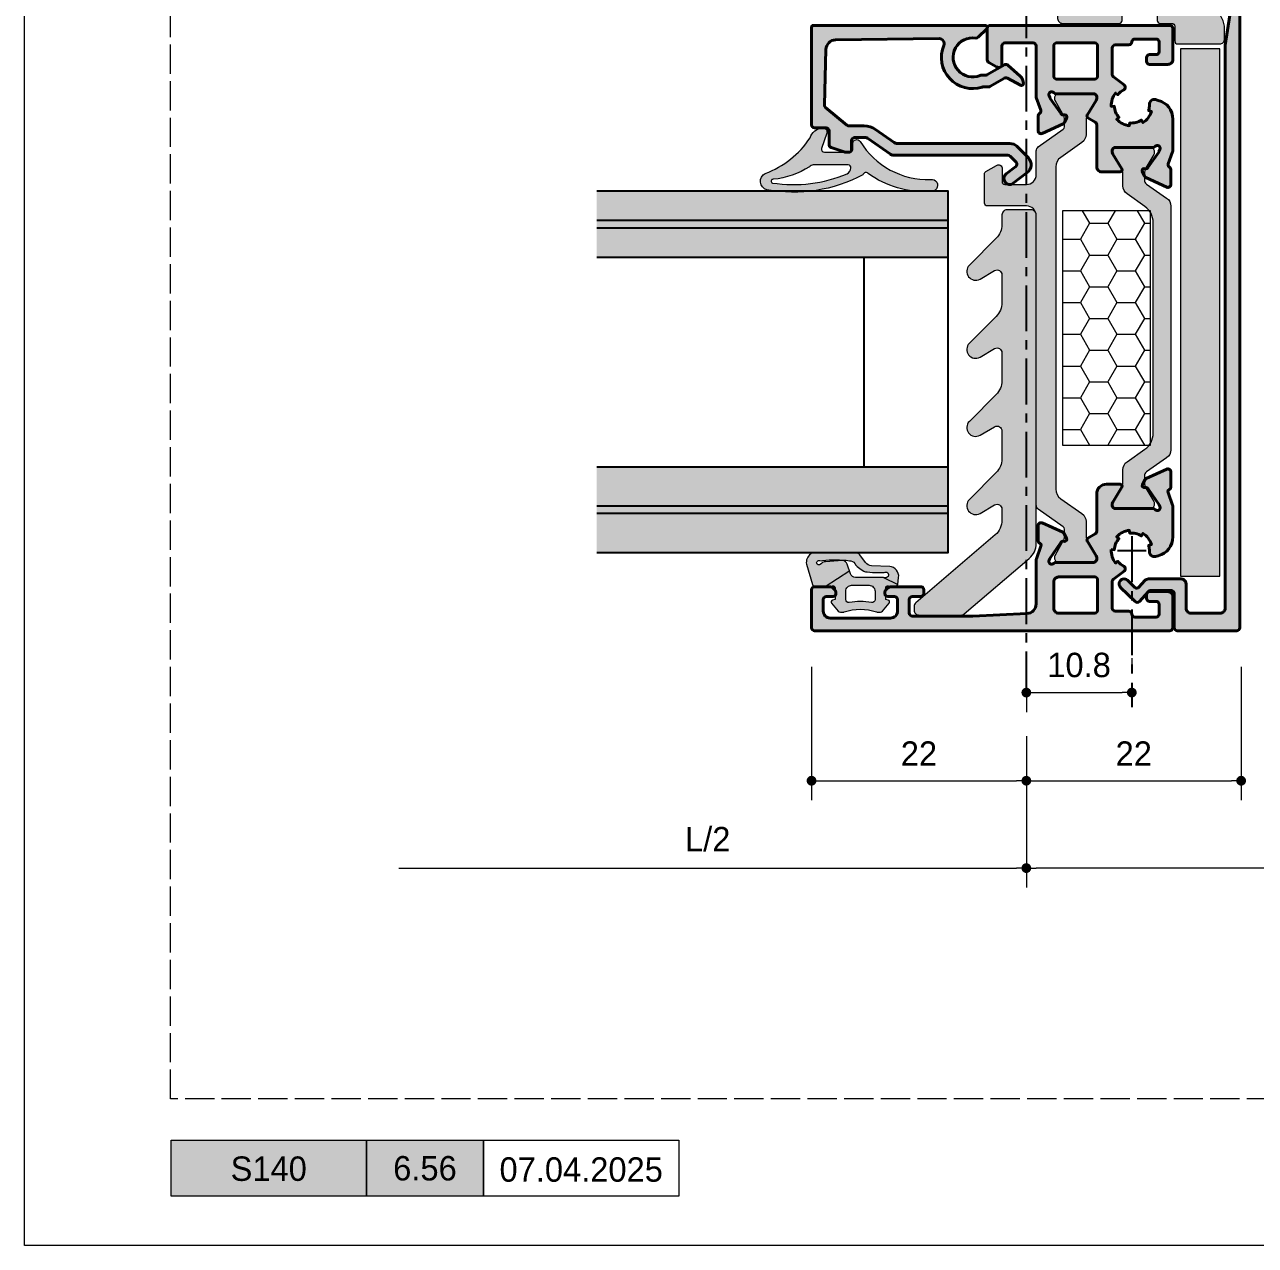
# Model space of a CAD drawing. Header units: millimetres. Extents: x -576 to 4430, y -1196 to 2690.
# Drawn here: x 1300 to 1426, y -1191 to -1066 of the extents above; entities that cross this region are included whole.
import ezdxf
from ezdxf.enums import TextEntityAlignment as Align

# ---------------------------------------------------------------- set-up
doc = ezdxf.new("R2010")
doc.units = ezdxf.units.MM
doc.header["$LTSCALE"] = 0.25
doc.header["$MEASUREMENT"] = 0
doc.linetypes.add('ACAD_ISO02W100', pattern=[15, 12, -3])
doc.linetypes.add('CENTER', pattern=[2, 1.25, -0.25, 0.25, -0.25])
doc.layers.get('0').update_dxf_attribs({"lineweight": 5})
doc.layers.get('Defpoints').update_dxf_attribs({"lineweight": 5})
for name, color, linetype, lineweight in [('01_Aluminum', 4, 'Continuous', 40), ('01_Dimension', 251, 'Continuous', 9), ('01_External Border', 150, 'Continuous', 20), ('01_Fill Glass', 254, 'Continuous', 0), ('01_Fill Plastic', 253, 'Continuous', 0), ('01_Fill Polyamide', 10, 'Continuous', 0), ('01_Fill Various', 137, 'Continuous', 5), ('01_Glazing', 6, 'Continuous', 25), ('01_Plastic', 3, 'Continuous', 20), ('01_Polyamide', 201, 'Continuous', 20), ('01_Text', 40, 'Continuous', 25), ('01_Thin line', 8, 'Continuous', 9)]:
    doc.layers.add(name, color=color, linetype=linetype, lineweight=lineweight)
for name, color, linetype, lineweight, true_color in [('01_Fill 2°material', 7, 'Continuous', 0, 0xbfbfbf), ('01_Fill Aluminum', 7, 'Continuous', 0, 0xdcdcdc), ('01_Text [White]', 7, 'Continuous', 25, 0xffffff)]:
    doc.layers.add(name, color=color, linetype=linetype, lineweight=lineweight, true_color=true_color)
doc.layers.add('01_Fill Border Grey', color=7, linetype='Continuous', true_color=0x555655)
doc.layers.add('02_Block Frame', color=7, linetype='Continuous', lineweight=5, true_color=0xe2001a, plot=False)
for name, color, linetype in [('ASSI', 1, 'CENTER'), ('GOMMA', 3, 'Continuous'), ('VETRO', 6, 'Continuous')]:
    doc.layers.add(name, color=color, linetype=linetype)
doc.styles.add('ALUK Main&Secondary Titles', font='GOTHIC.TTF')
doc.styles.add('Aluk Text', font='GOTHIC.TTF')
doc.dimstyles.new('ALUK Manual 1-1', dxfattribs={"dimtxt": 2.5, "dimasz": 1, "dimexe": 2, "dimexo": 4, "dimgap": 1.5, "dimtad": 3, "dimdec": 1, "dimdsep": 46, "dimtxsty": 'Aluk Text', "dimblk": 'DOT', "dimcen": 0, "dimclrd": 256, "dimclre": 256, "dimclrt": 2, "dimaunit": 1, "dimadec": 0, "dimazin": 0, "dimtfac": 0.7, "dimtdec": 1, "dimtmove": 0, "dimatfit": 3, "dimldrblk": 'DOT', "dimfxl": 1, "dimtolj": 2, "dimlwd": -1, "dimlwe": -1, "dimarcsym": 0})

# ---------------------------------------------------------------- blocks, each defined once
blk = doc.blocks.new('serie_')
at = {"layer": '01_Text [White]', "color": 7, "true_color": 0xffffff, "insert": (10, -2.87), "char_height": 2.5, "attachment_point": 5, "style": 'ALUK Main&Secondary Titles'}
blk.add_mtext_dynamic_manual_height_columns('S140', width=20, gutter_width=12.5, heights=[0], dxfattribs=at)
blk = doc.blocks.new('V31015')
at = {"layer": '01_Fill Plastic', "ltscale": 0.25}
h = blk.add_hatch(color=256, dxfattribs=at)
h.dxf.hatch_style = 1
h.paths.add_polyline_path([(4.54, -1.94, 0.243183), (5.6, 0.1), (5.6, 1.1, 0.414214), (5.1, 1.6), (0.8, 1.6, 0.414214), (0.5, 1.3), (0.5, -0.2, -0.414214), (0.2, -0.5), (-1, -0.5, 0.414214), (-1.3, -0.8), (-1.3, -1.4, -0.414214), (-1.6, -1.7), (-4.6, -1.7, -0.414214), (-4.9, -1.4), (-4.9, -0.8, 0.414214), (-5.2, -0.5), (-11, -0.5, 0.414214), (-11.5, -1), (-11.5, -2.1, 0.414214), (-10.8, -2.8, 0.414214), (-10.5, -2.5), (-10.5, -2, -0.414214), (-10.2, -1.7), (-10.03, -1.7, -0.267949), (-9.16, -2.2), (-8.17, -3.92, -0.131652), (-8.1, -4.17), (-8.1, -4.43, -0.131652), (-8.17, -4.68), (-9.16, -6.4, -0.267949), (-10.03, -6.9), (-10.2, -6.9, -0.414214), (-10.5, -6.6), (-10.5, -6.1, 0.414214), (-10.8, -5.8, 0.414214), (-11.5, -6.5), (-11.5, -7.62, -0.339454), (-11.87, -8.1), (-15.23, -9, 0.339454), (-15.6, -9.48), (-15.6, -9.9, 0.414214), (-14.6, -10.9), (-8.2, -10.9, 0.436487), (-7.7, -10.36), (-7.7, -10.1, -0.414214), (-7.5, -9.9), (-7.05, -9.9, 0.414214), (-6.8, -9.65), (-6.8, -9.25, 0.414214), (-7.05, -9), (-7.5, -9, -0.414214), (-7.7, -8.8), (-7.7, -7.81, -0.198912), (-7.56, -7.45), (-4.89, -4.79, -0.198912), (-4.68, -4.7), (-3.35, -4.7), (-3.05, -4.4), (-2.75, -4.7), (-1.43, -4.7, -0.198912), (-1.22, -4.79), (1.45, -7.45, -0.198912), (1.6, -7.81), (1.6, -8.8, -0.414214), (1.4, -9), (0.95, -9, 0.414214), (0.7, -9.25), (0.7, -9.65, 0.414214), (0.95, -9.9), (1.4, -9.9, -0.414214), (1.6, -10.1), (1.6, -10.4, 0.414214), (2.1, -10.9), (6.8, -10.9, 0.414214), (7.3, -10.4), (7.3, -4.4, 0.414214), (6.8, -3.9), (5.75, -3.9, 0.334223), (5.27, -4.26, 0.051425), (5.02, -5.68, -1), (3.02, -5.53, -0.058029), (3.42, -3.48, -0.163247)])
at = {"layer": '01_Plastic'}
blk.add_lwpolyline([(-7.7, -10.4, -0.414214), (-8.2, -10.9), (-14.6, -10.9, -0.414214), (-15.6, -9.9), (-15.6, -9.48, -0.339454), (-15.23, -9), (-11.87, -8.1, 0.339454), (-11.5, -7.62), (-11.5, -6.5, -0.414214), (-10.8, -5.8, -0.414214), (-10.5, -6.1), (-10.5, -6.6, 0.414214), (-10.2, -6.9), (-10.03, -6.9, 0.267949), (-9.16, -6.4), (-8.17, -4.68, 0.131652), (-8.1, -4.43), (-8.1, -4.17, 0.131652), (-8.17, -3.92), (-9.16, -2.2, 0.267949), (-10.03, -1.7), (-10.2, -1.7, 0.414214), (-10.5, -2), (-10.5, -2.5, -0.414214), (-10.8, -2.8, -0.414214), (-11.5, -2.1), (-11.5, -1, -0.414214), (-11, -0.5), (-5.2, -0.5, -0.414214), (-4.9, -0.8), (-4.9, -1.4, 0.414214), (-4.6, -1.7), (-1.6, -1.7, 0.414214), (-1.3, -1.4), (-1.3, -0.8, -0.414214), (-1, -0.5), (0.2, -0.5, 0.414214), (0.5, -0.2), (0.5, 1.3, -0.414214), (0.8, 1.6), (5.1, 1.6, -0.414214), (5.6, 1.1), (5.6, 0.1, -0.243183), (4.54, -1.94, 0.163247), (3.42, -3.48, 0.058029), (3.02, -5.53, 1), (5.02, -5.68, -0.051425), (5.27, -4.26, -0.334223), (5.75, -3.9), (6.8, -3.9, -0.414214), (7.3, -4.4), (7.3, -10.4, -0.414214), (6.8, -10.9), (2.1, -10.9, -0.414214), (1.6, -10.4), (1.6, -10.1, 0.414214), (1.4, -9.9), (0.95, -9.9, -0.414214), (0.7, -9.65), (0.7, -9.25, -0.414214), (0.95, -9), (1.4, -9, 0.414214), (1.6, -8.8), (1.6, -7.81, 0.198912), (1.45, -7.45), (-1.22, -4.79, 0.198912), (-1.43, -4.7), (-2.75, -4.7), (-3.05, -4.4), (-3.35, -4.7), (-4.68, -4.7, 0.198912), (-4.89, -4.79), (-7.56, -7.45, 0.198912), (-7.7, -7.81), (-7.7, -8.8, 0.414214), (-7.5, -9), (-7.05, -9, -0.414214), (-6.8, -9.25), (-6.8, -9.65, -0.414214), (-7.05, -9.9), (-7.5, -9.9, 0.414214), (-7.7, -10.1), (-7.7, -10.4)], format="xyb", dxfattribs=at)
blk = doc.blocks.new('U10120')
at = {"layer": '01_Fill Aluminum', "ltscale": 0.25}
h = blk.add_hatch(color=256, dxfattribs=at)
h.dxf.hatch_style = 1
h.paths.add_polyline_path([(31.97, 53.6, 0.111183), (31.37, 53.09), (31.13, 53.27, 0.176327), (30.7, 51.9), (31, 51.91, 0.176327), (31.48, 50.78), (31.26, 50.57, 0.176327), (32.54, 49.92), (32.58, 50.21, 0.176327), (33.78, 50.49), (33.94, 50.24, 0.176327), (34.81, 51.38), (34.52, 51.47, 0.086929), (34.6, 52.09, -0.506474), (35.22, 52.59), (35.51, 52.52, -0.340845), (37, 50.58), (37, 47.31), (36.53, 46.02, 0.359508), (36.65, 45.66, -0.263725), (36.8, 45.4), (36.8, 43.9, -0.548619), (36.37, 43.63), (34.22, 44.63, -0.176327), (34.08, 44.78), (33.86, 45.24, -0.57735), (34.06, 45.53), (34.17, 45.52, 0.267949), (34.45, 45.64), (35.55, 47.22, 0.046374), (35.58, 47.27), (35.67, 47.48, 0.858331), (35.18, 47.8, -0.213411), (34.95, 47.7), (31.1, 47.7, 0.529656), (30.82, 47.29, 0.235619), (30.84, 47.02), (31.77, 45.5, -0.585524), (31.6, 45.2), (29.7, 45.2, -0.414214), (29.2, 45.7), (29.2, 50.03, 0.267949), (29.05, 50.29), (28.3, 50.73, -0.421389), (28.23, 51), (29.16, 52.52, 0.235619), (29.18, 52.79, 0.529656), (28.9, 53.2), (25.05, 53.2, -0.213411), (24.82, 53.3, 0.858403), (24.33, 52.98), (24.42, 52.77, 0.046374), (24.45, 52.72), (25.55, 51.14, 0.340321), (25.9, 51.02, -0.656887), (26.14, 50.74), (25.92, 50.28, -0.176327), (25.78, 50.13), (23.63, 49.13, -0.548619), (23.2, 49.4), (23.2, 50.9, -0.263725), (23.34, 51.16, 0.361062), (23.47, 51.52), (23, 52.81), (23, 58.1, 0.414214), (22.7, 58.4), (19.8, 58.4, 0.414214), (19.5, 58.1), (19.5, 56.2, -0.414214), (19.2, 55.9), (19.08, 55.9, -0.131652), (18.93, 55.94), (18.15, 56.39, -0.267949), (18, 56.65), (18, 59.9, -0.414214), (18.3, 60.2), (36.7, 60.2, -0.414214), (37, 59.9), (37, 56.7, -0.414214), (36.5, 56.2), (34.6, 56.2, -0.414214), (34.3, 56.5), (34.3, 56.9, -0.414214), (34.6, 57.2), (35.3, 57.2, 0.414214), (35.6, 57.5), (35.6, 58.5, 0.414214), (35.3, 58.8), (33.1, 58.8, 0.413227), (32.8, 58.5, -0.413227), (32.5, 58.2), (31.1, 58.2, 0.414214), (30.8, 57.9), (30.8, 55.17, 0.234811), (30.92, 54.93), (32.01, 54.1, -0.55076)])
h.paths.add_polyline_path([(25.1, 54.7), (29, 54.7, 0.414214), (29.3, 55), (29.3, 58.1, 0.414214), (29, 58.4), (25.1, 58.4, 0.41415), (24.8, 58.1), (24.8, 55, 0.414277)], flags=16)
h = blk.add_hatch(color=256, dxfattribs=at)
h.dxf.hatch_style = 1
h.paths.add_polyline_path([(37, 10.97, 0.086513), (36.98, 11.07), (36.51, 12.37, -0.392793), (36.64, 12.67), (36.65, 12.67, 0.294413), (36.79, 12.89), (36.8, 14.46, 0.548619), (36.38, 14.74), (34.27, 13.79, 0.177976), (34.13, 13.65), (33.89, 13.14, 0.717549), (34.13, 12.85, -0.329769), (34.47, 12.73), (35.59, 11.1), (35.67, 10.92, -0.855531), (35.18, 10.6, 0.213411), (34.95, 10.7), (31.1, 10.7, -0.414214), (30.8, 11), (30.8, 11.22, -0.137872), (30.84, 11.38), (31.77, 12.9, 0.585524), (31.6, 13.2), (30.2, 13.2, 0.414214), (29.2, 12.2), (29.2, 8.37, -0.267949), (29.05, 8.11), (28.3, 7.67, 0.421389), (28.23, 7.4), (29.16, 5.88, -0.137872), (29.2, 5.72), (29.2, 5.5, -0.414214), (28.9, 5.2), (25.05, 5.2, 0.213411), (24.82, 5.1, -0.85546), (24.33, 5.42), (24.41, 5.6), (25.53, 7.23, -0.267949), (25.8, 7.36), (25.92, 7.35, 0.57735), (26.11, 7.64), (25.87, 8.15, 0.177976), (25.73, 8.29), (23.62, 9.24, 0.544467), (23.2, 8.96), (23.21, 7.39, 0.303984), (23.35, 7.17, -0.402738), (23.49, 6.87), (23.02, 5.57, 0.086513), (23, 5.47), (23, 0.95, -0.400839), (22.05, -0.05), (16.5, -0.3), (10.3, -0.3, -0.414214), (10, 0), (10, 1.4, -0.414214), (10.3, 1.7), (11.2, 1.7, 0.414214), (11.5, 2), (11.5, 2.4, 0.414214), (11.2, 2.7), (8.2, 2.7, 0.414214), (7.5, 2, 0.414214), (7.8, 1.7), (8.5, 1.7, -0.414214), (8.8, 1.4), (8.8, 0.2, -0.414214), (8.1, -0.5), (1.9, -0.5, -0.414214), (1.2, 0.2), (1.2, 1.4, -0.414214), (1.5, 1.7), (2.2, 1.7, 0.414214), (2.5, 2, 0.414214), (1.8, 2.7), (0.3, 2.7, 0.414214), (0, 2.4), (0, -1.5, 0.414214), (0.3, -1.8), (36.7, -1.8, 0.414214), (37, -1.5), (37, 1.7, 0.414214), (36.5, 2.2), (34.6, 2.2, 0.414214), (34.3, 1.9), (34.3, 1.5, 0.414214), (34.6, 1.2), (35.3, 1.2, -0.414214), (35.6, 0.9), (35.6, -0.1, -0.414214), (35.3, -0.4), (33.1, -0.4, -0.413227), (32.8, -0.1, 0.413227), (32.5, 0.2), (31.1, 0.2, -0.414214), (30.8, 0.5), (30.8, 3.23, -0.234811), (30.92, 3.47), (32.01, 4.3, 0.55076), (31.97, 4.8, -0.111183), (31.37, 5.31), (31.13, 5.13, -0.176327), (30.7, 6.5), (31, 6.49, -0.176327), (31.48, 7.62), (31.26, 7.83, -0.176327), (32.54, 8.48), (32.58, 8.19, -0.176327), (33.78, 7.91), (33.94, 8.16, -0.176327), (34.81, 7.02), (34.52, 6.93, -0.086929), (34.6, 6.31, 0.506474), (35.22, 5.81), (35.51, 5.88, 0.340845), (37, 7.82)])
h.paths.add_polyline_path([(29.3, 3.4), (29.3, 0.3, -0.414288), (29, 0), (25.3, 0, -0.414214), (24.8, 0.5), (24.8, 3.2, -0.414214), (25.3, 3.7), (29, 3.7, -0.414139)], flags=16)
at = {"layer": '01_Fill Polyamide', "ltscale": 0.25}
h = blk.add_hatch(color=256, dxfattribs=at)
h.dxf.hatch_style = 1
h.paths.add_polyline_path([(25.01, 45.7, -0.243523), (25.52, 46.68), (27.69, 48.21, 0.243523), (28.11, 49.03), (28.11, 50.49, -0.131571), (28.27, 51.09), (29.08, 52.49, 0.131571), (29.11, 52.59), (29.11, 52.8, 0.414214), (28.71, 53.2), (25.31, 53.2, 0.414214), (24.91, 52.8), (24.91, 52.59, 0.131571), (24.94, 52.49), (25.75, 51.09, -0.131571), (25.91, 50.49), (25.91, 49.8, -0.243523), (25.78, 49.56), (23.22, 47.75, 0.243523), (23.01, 47.34), (23.01, 44.9, -0.414214), (22.01, 43.9), (19.81, 43.9, -0.414214), (19.51, 44.2), (19.51, 45.6, 0.474297), (19.15, 45.89, 0.183081), (18.94, 45.86), (17.86, 45.24, 0.267949), (17.71, 44.98), (17.71, 42, 0.414214), (18.01, 41.7), (22.01, 41.7, -0.414214), (23.01, 40.7), (23.01, 11.06, 0.243523), (23.22, 10.65), (25.78, 8.84, -0.243523), (25.91, 8.6), (25.91, 7.91, -0.131571), (25.75, 7.32), (24.94, 5.91, 0.131571), (24.91, 5.81), (24.91, 5.6, 0.414214), (25.31, 5.2), (28.71, 5.2, 0.414214), (29.11, 5.6), (29.11, 5.81, 0.131571), (29.08, 5.91), (28.27, 7.32, -0.131571), (28.11, 7.91), (28.11, 9.37, 0.243523), (27.69, 10.19), (25.52, 11.72, -0.243523), (25.01, 12.7)])
h = blk.add_hatch(color=256, dxfattribs=at)
h.dxf.hatch_style = 1
h.paths.add_polyline_path([(36.79, 41.69, 0.244698), (36.36, 42.51), (34.3, 43.95, -0.244698), (34.09, 44.36), (34.09, 44.99, -0.131652), (34.25, 45.59), (35.05, 46.97, 0.204277), (35.08, 47.2, 0.487742), (34.69, 47.7), (31.29, 47.7, 0.487742), (30.9, 47.2, 0.204277), (30.93, 46.97), (31.73, 45.59, -0.131652), (31.89, 44.99), (31.89, 43.75, 0.243523), (32.31, 42.94), (34.14, 41.64, -0.243523), (34.99, 40.01), (34.99, 18.42, -0.244698), (34.14, 16.78), (32.31, 15.51, 0.244698), (31.89, 14.69), (31.89, 13.41, -0.131652), (31.73, 12.81), (30.93, 11.43, 0.204277), (30.9, 11.2, 0.487742), (31.29, 10.7), (34.69, 10.7, 0.487742), (35.08, 11.2, 0.204277), (35.05, 11.43), (34.25, 12.81, -0.131652), (34.09, 13.41), (34.09, 14.05, -0.244698), (34.3, 14.46), (36.36, 15.9, 0.244698), (36.79, 16.72)])
at = {"layer": '01_Aluminum'}
for points in [[(24.42, 52.77, 0.046374), (24.45, 52.72), (25.55, 51.14, 0.267949), (25.82, 51.02), (25.94, 51.03, -0.57735), (26.14, 50.74), (25.92, 50.28, -0.176327), (25.78, 50.13), (23.63, 49.13, -0.548619), (23.2, 49.4), (23.2, 50.9, -0.263725), (23.34, 51.16, 0.359508), (23.47, 51.52), (23, 52.81), (23, 58.1, 0.414214), (22.7, 58.4), (19.8, 58.4, 0.414214), (19.5, 58.1), (19.5, 56.2, -0.414214), (19.2, 55.9), (19.08, 55.9, -0.131652), (18.93, 55.94), (18.15, 56.39, -0.267949), (18, 56.65), (18, 59.9, -0.414214), (18.3, 60.2), (36.7, 60.2, -0.414214), (37, 59.9), (37, 56.7, -0.414214), (36.5, 56.2), (34.6, 56.2, -0.414214), (34.3, 56.5), (34.3, 56.9, -0.414214), (34.6, 57.2), (35.3, 57.2, 0.414214), (35.6, 57.5), (35.6, 58.5, 0.414214), (35.3, 58.8), (33.1, 58.8, 0.413227), (32.8, 58.5, -0.413227), (32.5, 58.2), (31.1, 58.2, 0.414214), (30.8, 57.9), (30.8, 55.17, 0.234811), (30.92, 54.93), (32.01, 54.1, -0.55076), (31.97, 53.6, 0.111183), (31.37, 53.09), (31.13, 53.27, 0.176327), (30.7, 51.9), (31, 51.91, 0.176327), (31.48, 50.78), (31.26, 50.57, 0.176327), (32.54, 49.92), (32.58, 50.21, 0.176327), (33.78, 50.49), (33.94, 50.24, 0.176327), (34.81, 51.38), (34.52, 51.47, 0.086929), (34.6, 52.09, -0.506474), (35.22, 52.59), (35.51, 52.52, -0.340845), (37, 50.58), (37, 47.36, -0.088182), (36.98, 47.26), (36.53, 46.02, 0.359508), (36.65, 45.66, -0.263725), (36.8, 45.4), (36.8, 43.9, -0.548619), (36.37, 43.63), (34.22, 44.63, -0.176327), (34.08, 44.78), (33.86, 45.24, -0.57735), (34.06, 45.53), (34.17, 45.52, 0.267949), (34.45, 45.64), (35.55, 47.22, 0.046374), (35.58, 47.27), (35.67, 47.48, 0.858403), (35.18, 47.8, -0.213411), (34.95, 47.7), (31.1, 47.7, 0.414214), (30.8, 47.4), (30.8, 47.18, 0.137872), (30.84, 47.02), (31.77, 45.5, -0.585524), (31.6, 45.2), (29.7, 45.2, -0.414214), (29.2, 45.7), (29.2, 50.03, 0.267949), (29.05, 50.29), (28.3, 50.73, -0.421389), (28.23, 51), (29.16, 52.52, 0.137872), (29.2, 52.68), (29.2, 52.9, 0.414214), (28.9, 53.2), (25.05, 53.2, -0.213411), (24.82, 53.3, 0.858403), (24.33, 52.98)], [(24.8, 55), (24.8, 58.1, -0.414152), (25.1, 58.4), (29, 58.4, -0.414214), (29.3, 58.1), (29.3, 55, -0.414214), (29, 54.7), (25.1, 54.7, -0.414275)], [(30.7, 6.5), (31, 6.49, -0.176327), (31.48, 7.62), (31.26, 7.83, -0.176327), (32.54, 8.48), (32.58, 8.19, -0.176327), (33.78, 7.91), (33.94, 8.16, -0.176327), (34.81, 7.02), (34.52, 6.93, -0.086929), (34.6, 6.31, 0.506474), (35.22, 5.81), (35.51, 5.88, 0.340845), (37, 7.82), (37, 10.97, 0.086513), (36.98, 11.07), (36.51, 12.37, -0.392793), (36.64, 12.67), (36.65, 12.67, 0.294413), (36.79, 12.89), (36.8, 14.46, 0.548619), (36.38, 14.74), (34.27, 13.79, 0.177976), (34.13, 13.65), (33.89, 13.14, 0.57735), (34.08, 12.85), (34.2, 12.86, -0.267949), (34.47, 12.73), (35.59, 11.1), (35.67, 10.92, -0.85546), (35.18, 10.6, 0.213411), (34.95, 10.7), (31.1, 10.7, -0.414214), (30.8, 11), (30.8, 11.22, -0.137872), (30.84, 11.38), (31.77, 12.9, 0.585524), (31.6, 13.2), (30.2, 13.2, 0.414214), (29.2, 12.2), (29.2, 8.37, -0.267949), (29.05, 8.11), (28.3, 7.67, 0.421389), (28.23, 7.4), (29.16, 5.88, -0.137872), (29.2, 5.72), (29.2, 5.5, -0.414214), (28.9, 5.2), (25.05, 5.2, 0.213411), (24.82, 5.1, -0.85546), (24.33, 5.42), (24.41, 5.6), (25.53, 7.23, -0.267949), (25.8, 7.36), (25.92, 7.35, 0.57735), (26.11, 7.64), (25.87, 8.15, 0.177976), (25.73, 8.29), (23.62, 9.24, 0.548619), (23.2, 8.96), (23.21, 7.39, 0.294413), (23.34, 7.17), (23.36, 7.17, -0.392793), (23.49, 6.87), (23.02, 5.57, 0.086513), (23, 5.47), (23, 0.95, -0.400839), (22.05, -0.05), (16.5, -0.3), (10.3, -0.3, -0.414214), (10, 0), (10, 1.4, -0.414214), (10.3, 1.7), (11.2, 1.7, 0.414214), (11.5, 2), (11.5, 2.4, 0.414214), (11.2, 2.7), (8.2, 2.7, 0.414214), (7.5, 2, 0.414214), (7.8, 1.7), (8.5, 1.7, -0.414214), (8.8, 1.4), (8.8, 0.2, -0.414214), (8.1, -0.5), (1.9, -0.5, -0.414214), (1.2, 0.2), (1.2, 1.4, -0.414214), (1.5, 1.7), (2.2, 1.7, 0.414214), (2.5, 2, 0.414214), (1.8, 2.7), (0.3, 2.7, 0.414214), (0, 2.4), (0, -1.5, 0.414214), (0.3, -1.8), (36.7, -1.8, 0.414214), (37, -1.5), (37, 1.7, 0.414214), (36.5, 2.2), (34.6, 2.2, 0.414214), (34.3, 1.9), (34.3, 1.5, 0.414214), (34.6, 1.2), (35.3, 1.2, -0.414214), (35.6, 0.9), (35.6, -0.1, -0.414214), (35.3, -0.4), (33.1, -0.4, -0.413227), (32.8, -0.1, 0.413227), (32.5, 0.2), (31.1, 0.2, -0.414214), (30.8, 0.5), (30.8, 3.23, -0.234811), (30.92, 3.47), (32.01, 4.3, 0.55076), (31.97, 4.8, -0.111183), (31.37, 5.31), (31.13, 5.13, -0.176327)], [(24.8, 0.5), (24.8, 3.2, -0.414214), (25.3, 3.7), (29, 3.7, -0.414184), (29.3, 3.4), (29.3, 0.3, -0.414244), (29, 0), (25.3, 0, -0.414214)]]:
    blk.add_lwpolyline(points, format="xyb", close=True, dxfattribs=at)
at = {"layer": '01_Polyamide'}
blk.add_lwpolyline([(27.69, 48.21), (25.52, 46.68, 0.243523), (25.01, 45.7), (25.01, 12.7, 0.243523), (25.52, 11.72), (27.69, 10.19, -0.243523), (28.11, 9.37), (28.11, 7.91, 0.131571), (28.27, 7.32), (29.08, 5.91, -0.131571), (29.11, 5.81), (29.11, 5.6, -0.414214), (28.71, 5.2), (25.31, 5.2, -0.414214), (24.91, 5.6), (24.91, 5.81, -0.131571), (24.94, 5.91), (25.75, 7.32, 0.131571), (25.91, 7.91), (25.91, 8.6, 0.243523), (25.78, 8.84), (23.22, 10.65, -0.243523), (23.01, 11.06), (23.01, 40.7, 0.414214), (22.01, 41.7), (18.01, 41.7, -0.414214), (17.71, 42), (17.71, 44.98, -0.267949), (17.86, 45.24), (18.94, 45.86, -0.131652), (19.09, 45.9), (19.21, 45.9, -0.414214), (19.51, 45.6), (19.51, 44.2, 0.414214), (19.81, 43.9), (22.01, 43.9, 0.414214), (23.01, 44.9), (23.01, 47.34, -0.243523), (23.22, 47.75), (25.78, 49.56, 0.243523), (25.91, 49.8), (25.91, 50.49, 0.131571), (25.75, 51.09), (24.94, 52.49, -0.131571), (24.91, 52.59), (24.91, 52.8, -0.414214), (25.31, 53.2), (28.71, 53.2, -0.414214), (29.11, 52.8), (29.11, 52.59, -0.131571), (29.08, 52.49), (28.27, 51.09, 0.131571), (28.11, 50.49), (28.11, 49.03, -0.243523)], format="xyb", close=True, dxfattribs=at)
at = {"layer": '01_Polyamide', "extrusion": (0, 0, -1)}
blk.add_lwpolyline([(-35.09, 47.3), (-35.09, 47.12, 0.131652), (-35.05, 46.97), (-34.25, 45.59, -0.131652), (-34.09, 44.99), (-34.09, 44.36, -0.244698), (-34.3, 43.95), (-36.36, 42.51, 0.244698), (-36.79, 41.69), (-36.79, 16.72, 0.244698), (-36.36, 15.9), (-34.3, 14.46, -0.244698), (-34.09, 14.05), (-34.09, 13.41, -0.131652), (-34.25, 12.81), (-35.05, 11.43, 0.131652), (-35.09, 11.28), (-35.09, 11.1, 0.414214), (-34.69, 10.7), (-31.29, 10.7, 0.414214), (-30.89, 11.1), (-30.89, 11.28, 0.131652), (-30.93, 11.43), (-31.73, 12.81, -0.131652), (-31.89, 13.41), (-31.89, 14.69, 0.244698), (-32.31, 15.51), (-34.14, 16.78, -0.244698), (-34.99, 18.42), (-34.99, 40.01, -0.243523), (-34.14, 41.64), (-32.31, 42.94, 0.243523), (-31.89, 43.75), (-31.89, 44.99, -0.131652), (-31.73, 45.59), (-30.93, 46.97, 0.131652), (-30.89, 47.12), (-30.89, 47.3, 0.414214), (-31.29, 47.7), (-34.69, 47.7, 0.414214)], format="xyb", close=True, dxfattribs=at)
blk = doc.blocks.new('V09050')
at = {"layer": '01_Fill Plastic'}
blk.add_hatch(color=256, dxfattribs=at).paths.add_polyline_path([(0.78, -5.64, 0.178558), (0.9, -5.32), (0.9, -1, 0.414214), (0.4, -0.5), (0.01, -0.5, 0.219427), (-0.37, -0.68), (-7.31, -8.8, -0.219427), (-8.83, -9.5), (-9.95, -9.5, -0.57735), (-10.39, -8.75), (-9.52, -7.25, 0.876976), (-10.94, -6.16), (-13.69, -8.91, -0.198912), (-15.1, -9.5), (-17.95, -9.5, -0.57735), (-18.39, -8.75), (-17.52, -7.25, 0.876976), (-18.94, -6.16), (-21.69, -8.91, -0.198912), (-23.1, -9.5), (-25.95, -9.5, -0.57735), (-26.39, -8.75), (-25.52, -7.25, 0.876976), (-26.94, -6.16), (-29.69, -8.91, -0.198912), (-31.1, -9.5), (-33.95, -9.5, -0.57735), (-34.39, -8.75), (-33.52, -7.25, 0.876976), (-34.94, -6.16), (-37.69, -8.91, -0.198912), (-39.1, -9.5), (-40.1, -9.5, 0.414214), (-40.6, -10), (-40.6, -12.5, 0.414214), (-40.1, -13), (-6.43, -13, 0.219427), (-4.91, -12.3)])
at = {"layer": '01_Plastic'}
blk.add_lwpolyline([(-40.6, -10, -0.414214), (-40.1, -9.5), (-39.1, -9.5, 0.198912), (-37.69, -8.91), (-34.94, -6.16, -0.876976), (-33.52, -7.25), (-34.39, -8.75, 0.57735), (-33.95, -9.5), (-31.1, -9.5, 0.198912), (-29.69, -8.91), (-26.94, -6.16, -0.876976), (-25.52, -7.25), (-26.39, -8.75, 0.57735), (-25.95, -9.5), (-23.1, -9.5, 0.198912), (-21.69, -8.91), (-18.94, -6.16, -0.876976), (-17.52, -7.25), (-18.39, -8.75, 0.57735), (-17.95, -9.5), (-15.1, -9.5, 0.198912), (-13.69, -8.91), (-10.94, -6.16, -0.876976), (-9.52, -7.25), (-10.39, -8.75, 0.57735), (-9.95, -9.5), (-8.83, -9.5, 0.219427), (-7.31, -8.8), (-0.37, -0.68, -0.219427), (0.01, -0.5), (0.4, -0.5, -0.414214), (0.9, -1), (0.9, -5.32, -0.178558), (0.78, -5.64), (-4.91, -12.3, -0.219427), (-6.43, -13), (-40.1, -13, -0.414214), (-40.6, -12.5)], format="xyb", close=True, dxfattribs=at)
blk = doc.blocks.new('V23003')
at = {"layer": '01_Fill Various'}
h = blk.add_hatch(dxfattribs=at)
h.set_pattern_fill('HONEY', color=256, scale=15)
h.paths.add_polyline_path([(1.9, -10.2), (-7.1, -10.2), (-7.1, -34.2), (1.9, -34.2)])
at = {"layer": '01_Thin line'}
blk.add_lwpolyline([(-7.1, -10.2), (1.9, -10.2), (1.9, -34.2), (-7.1, -34.2)], close=True, dxfattribs=at)
blk = doc.blocks.new('V20009')
at = {"layer": '01_Fill Plastic'}
blk.add_hatch(color=256, dxfattribs=at).paths.add_polyline_path([(-5, 51.4), (-9, 51.4), (-9, -2.6), (-5, -2.6)])
at = {"layer": '01_Plastic'}
blk.add_lwpolyline([(-5, -2.6), (-9, -2.6), (-9, 51.4), (-5, 51.4)], close=True, dxfattribs=at)
blk = doc.blocks.new('N10822')
at = {"layer": '01_Fill Aluminum', "ltscale": 0.25}
h = blk.add_hatch(color=256, dxfattribs=at)
h.dxf.hatch_style = 1
h.paths.add_polyline_path([(18.3, 0.1, 0.414214), (18.1, 0.3), (0.5, 0.3, 0.668179), (0.36, -0.04), (1.23, -0.92, 0.239713), (1.49, -1, -1.314619), (1.05, -4.83, 0.096472), (0.94, -4.81), (0.5, -4.81, -0.131652), (0.35, -4.77), (-1.45, -3.73, 0.32492), (-1.8, -3.77), (-3.06, -4.9, 0.221443), (-3.39, -5.68, 0.543658), (-3.1, -5.84), (-1.75, -5.11, -0.260828), (-1.45, -5.11), (0.03, -5.97, 0.131652), (0.18, -6.01), (0.73, -6.01, -0.077954), (0.82, -6.02, 0.639471), (4.76, -1.75, -0.535663), (5.22, -1.06), (15.84, -1.19, -0.402203), (16.83, -2.16), (16.99, -7.85, -0.237824), (16.88, -8.1), (14.69, -9.93, -0.175595), (14.5, -10), (12.9, -10, 0.153915), (11.76, -10.36), (9.83, -11.71, -0.153915), (9.54, -11.8), (-2.02, -11.8, 0.198912), (-2.73, -12.09), (-3.9, -13.27, 0.457988), (-3.79, -14.78), (-2.36, -15.88, 1), (-1.63, -14.92), (-2.62, -14.16, -0.452966), (-2.65, -13.71), (-2.03, -13.09, -0.198912), (-1.81, -13), (9.92, -13, 0.153915), (10.21, -12.91), (12.57, -11.25, -0.153915), (12.75, -11.2), (13.9, -11.2, -0.414214), (14.2, -11.5), (14.2, -12.4, 0.414214), (14.5, -12.7), (14.77, -12.7, 0.078702), (14.86, -12.69), (16.29, -12.22, 0.32492), (16.5, -11.93), (16.5, -10.5, -0.414214), (16.8, -10.2), (18, -10.2, 0.414214), (18.3, -9.9)])
at = {"layer": '01_Aluminum'}
blk.add_lwpolyline([(0.82, -6.02, 0.077954), (0.73, -6.01), (0.18, -6.01, -0.131652), (0.03, -5.97), (-1.45, -5.11, 0.260828), (-1.75, -5.11), (-3.1, -5.84, -0.568509), (-3.39, -5.67), (-3.39, -5.65, -0.212557), (-3.06, -4.9), (-1.8, -3.77, -0.32492), (-1.45, -3.73), (0.35, -4.77, 0.131652), (0.5, -4.81), (0.94, -4.81, -0.096472), (1.05, -4.83, 1.314619), (1.49, -1, -0.239713), (1.23, -0.92), (0.36, -0.04, -0.668179), (0.5, 0.3), (18.1, 0.3, -0.414214), (18.3, 0.1), (18.3, -9.9, -0.414216), (18, -10.2), (16.8, -10.2, 0.414214), (16.5, -10.5), (16.5, -11.93, -0.32492), (16.29, -12.22), (14.86, -12.69, -0.078702), (14.77, -12.7), (14.5, -12.7, -0.414214), (14.2, -12.4), (14.2, -11.5, 0.414214), (13.9, -11.2), (12.75, -11.2, 0.153915), (12.57, -11.25), (10.21, -12.91, -0.153915), (9.92, -13), (-1.81, -13, 0.198912), (-2.03, -13.09), (-2.65, -13.71, 0.452966), (-2.62, -14.16), (-1.63, -14.92, -1), (-2.36, -15.88), (-3.79, -14.78, -0.457988), (-3.9, -13.27), (-2.73, -12.09, -0.198912), (-2.02, -11.8), (9.54, -11.8, 0.153915), (9.83, -11.71), (11.76, -10.36, -0.153915), (12.9, -10), (14.5, -10, 0.175595), (14.69, -9.93), (16.88, -8.1, 0.237824), (16.99, -7.85), (16.83, -2.16, 0.402203), (15.84, -1.19), (5.23, -1.06, 0.542071), (4.76, -1.75, -0.639471)], format="xyb", close=True, dxfattribs=at)
blk = doc.blocks.new('809120')
at = {"layer": '01_Fill Plastic', "ltscale": 0.25}
h = blk.add_hatch(color=256, dxfattribs=at)
h.dxf.hatch_style = 1
h.paths.add_polyline_path([(-9.32, -2.78, 1.248095), (-9.27, -3.97, 0.180641), (-2.91, -2.16, -0.571388), (-2.39, -2.31, 0.168668), (7.45, -3.84, 0.698506), (7.61, -2.17, -0.159099), (3.03, 1.47, 0.302817), (1.73, 2.5, 0.536771), (1.31, 1.97), (1.84, 0.39, -0.511773), (1.55, 0), (-1.05, 0, -0.414214), (-1.35, 0.3), (-1.35, 0.9, 0.752498), (-2.1, 1.11, -0.27203)])
h.paths.add_polyline_path([(-0.88, -1.3), (2.72, -1.3, -0.138334), (3.09, -1.49, 0.117417), (6.79, -2.77, -0.964685), (6.87, -3.15, -0.136865), (-0.77, -2.2, -0.234974), (-1.15, -1.61, -0.505344)], flags=16)
at = {"layer": '01_Plastic'}
for points in [[(-1.35, 0.9, 0.752498), (-2.1, 1.11, -0.27203), (-9.32, -2.78, 1.248095), (-9.27, -3.97, 0.180641), (-2.91, -2.16, -0.571388), (-2.39, -2.31, 0.168668), (7.45, -3.84, 0.698506), (7.61, -2.17, -0.159099), (3.03, 1.47, 0.302817), (1.73, 2.5, 0.536771), (1.31, 1.97), (1.84, 0.39, -0.511773), (1.55, 0), (-1.05, 0, -0.414214), (-1.35, 0.3)], [(6.87, -3.15, -0.136865), (-0.77, -2.2, -0.234974), (-1.15, -1.61, -0.505344), (-0.88, -1.3), (2.72, -1.3, -0.138334), (3.09, -1.49, 0.117417), (6.79, -2.77, -0.964685)]]:
    blk.add_lwpolyline(points, format="xyb", close=True, dxfattribs=at)
blk = doc.blocks.new('_Dot')
at = {"color": 0, "linetype": 'ByBlock', "lineweight": -2}
blk.add_line((-0.5, 0), (-1, 0), dxfattribs=at)
at = {"color": 0, "linetype": 'ByBlock', "const_width": 0.5}
blk.add_lwpolyline([(-0.25, 0, 1), (0.25, 0, 1)], format="xyb", close=True, dxfattribs=at)
blk = doc.blocks.new('*D328')
at = {"layer": '01_Dimension', "ltscale": 0.25, "transparency": 16777216}
for p, q in [((1428.09, -1055.44), (1462.81, -1055.44)), ((1460.81, -1127.04), (1460.81, -1056.44)), ((1428.29, -1128.04), (1462.81, -1128.04))]:
    blk.add_line(p, q, dxfattribs=at)
at = {"layer": 'Defpoints', "color": 0, "ltscale": 0.25, "transparency": 16777216}
for p in [(1424.09, -1055.44), (1460.81, -1055.44), (1424.29, -1128.04)]:
    blk.add_point(p, dxfattribs=at)
at = {"layer": '01_Dimension', "ltscale": 0.25, "transparency": 16777216}
for p, rotation in [((1460.81, -1055.44), 90), ((1460.81, -1128.04), 270)]:
    blk.add_blockref('_Dot', p, dxfattribs=dict(at, rotation=rotation))
at = {"layer": '01_Dimension', "color": 2, "ltscale": 0.25, "transparency": 16777216, "insert": (1458, -1091.74), "char_height": 2.5, "attachment_point": 5, "rotation": 90, "style": 'Aluk Text'}
blk.add_mtext('\\A2;72.6', dxfattribs=at)
blk = doc.blocks.new('*D331')
at = {"layer": '01_Dimension', "ltscale": 0.25, "transparency": 16777216}
for p, q in [((1380.59, -1131.74), (1380.59, -1145.41)), ((1402.59, -1138.86), (1402.59, -1145.41)), ((1381.59, -1143.41), (1401.59, -1143.41))]:
    blk.add_line(p, q, dxfattribs=at)
at = {"layer": 'Defpoints', "color": 0, "ltscale": 0.25, "transparency": 16777216}
for p in [(1380.59, -1127.74), (1402.59, -1134.86), (1402.59, -1143.41)]:
    blk.add_point(p, dxfattribs=at)
at = {"layer": '01_Dimension', "ltscale": 0.25, "transparency": 16777216, "rotation": 180}
blk.add_blockref('_Dot', (1380.59, -1143.41), dxfattribs=at)
at = {"layer": '01_Dimension', "ltscale": 0.25, "transparency": 16777216}
blk.add_blockref('_Dot', (1402.59, -1143.41), dxfattribs=at)
at = {"layer": '01_Dimension', "color": 2, "ltscale": 0.25, "transparency": 16777216, "insert": (1391.59, -1140.63), "char_height": 2.5, "attachment_point": 5, "style": 'Aluk Text'}
blk.add_mtext('\\A2;22', dxfattribs=at)
blk = doc.blocks.new('*D332')
at = {"layer": '01_Dimension', "ltscale": 0.25, "transparency": 16777216}
for p, q in [((1424.59, -1131.74), (1424.59, -1145.41)), ((1402.59, -1138.86), (1402.59, -1145.41)), ((1403.59, -1143.41), (1423.59, -1143.41))]:
    blk.add_line(p, q, dxfattribs=at)
at = {"layer": 'Defpoints', "color": 0, "ltscale": 0.25, "transparency": 16777216}
for p in [(1424.59, -1127.74), (1402.59, -1134.86), (1424.59, -1143.41)]:
    blk.add_point(p, dxfattribs=at)
at = {"layer": '01_Dimension', "ltscale": 0.25, "transparency": 16777216, "rotation": 180}
blk.add_blockref('_Dot', (1402.59, -1143.41), dxfattribs=at)
at = {"layer": '01_Dimension', "ltscale": 0.25, "transparency": 16777216}
blk.add_blockref('_Dot', (1424.59, -1143.41), dxfattribs=at)
at = {"layer": '01_Dimension', "color": 2, "ltscale": 0.25, "transparency": 16777216, "insert": (1413.59, -1140.63), "char_height": 2.5, "attachment_point": 5, "style": 'Aluk Text'}
blk.add_mtext('\\A2;22', dxfattribs=at)
blk = doc.blocks.new('*D333')
at = {"layer": '01_Dimension', "ltscale": 0.25, "transparency": 16777216}
for p, q in [((1402.59, -1138.86), (1402.59, -1154.36)), ((1338.32, -1152.36), (1401.59, -1152.36))]:
    blk.add_line(p, q, dxfattribs=at)
at = {"layer": 'Defpoints', "color": 0, "ltscale": 0.25, "transparency": 16777216}
for p in [(1402.59, -1134.86), (1402.59, -1152.36), (1338.32, -1156.85)]:
    blk.add_point(p, dxfattribs=at)
at = {"layer": '01_Dimension', "ltscale": 0.25, "transparency": 16777216}
blk.add_blockref('_Dot', (1402.59, -1152.36), dxfattribs=at)
at = {"layer": '01_Dimension', "color": 2, "ltscale": 0.25, "transparency": 16777216, "insert": (1369.96, -1149.41), "char_height": 2.5, "attachment_point": 5, "style": 'Aluk Text'}
blk.add_mtext('\\A2;L/2', dxfattribs=at)
blk = doc.blocks.new('_None')
blk = doc.blocks.new('*D334')
at = {"layer": '01_Dimension', "ltscale": 0.25, "transparency": 16777216}
for p, q in [((1402.59, -1138.86), (1402.59, -1154.36)), ((1466.87, -1152.36), (1403.59, -1152.36))]:
    blk.add_line(p, q, dxfattribs=at)
at = {"layer": 'Defpoints', "color": 0, "ltscale": 0.25, "transparency": 16777216}
for p in [(1402.59, -1134.86), (1402.59, -1152.36), (1466.87, -1156.85)]:
    blk.add_point(p, dxfattribs=at)
at = {"layer": '01_Dimension', "ltscale": 0.25, "transparency": 16777216, "rotation": 180}
blk.add_blockref('_Dot', (1402.59, -1152.36), dxfattribs=at)
at = {"layer": '01_Dimension', "color": 2, "ltscale": 0.25, "transparency": 16777216, "insert": (1435.23, -1149.41), "char_height": 2.5, "attachment_point": 5, "style": 'Aluk Text'}
blk.add_mtext('\\A2;L/2', dxfattribs=at)
blk = doc.blocks.new('*D335')
at = {"layer": '01_Dimension', "ltscale": 0.25, "transparency": 16777216}
for p, q in [((1413.39, -1130.86), (1413.39, -1132.38)), ((1402.59, -1132.83), (1402.59, -1136.38)), ((1403.59, -1134.38), (1412.39, -1134.38))]:
    blk.add_line(p, q, dxfattribs=at)
at = {"layer": 'Defpoints', "color": 0, "ltscale": 0.25, "transparency": 16777216}
for p in [(1402.59, -1128.83), (1413.39, -1134.38), (1413.39, -1134.86)]:
    blk.add_point(p, dxfattribs=at)
at = {"layer": '01_Dimension', "ltscale": 0.25, "transparency": 16777216, "rotation": 180}
blk.add_blockref('_Dot', (1402.59, -1134.38), dxfattribs=at)
at = {"layer": '01_Dimension', "ltscale": 0.25, "transparency": 16777216}
blk.add_blockref('_Dot', (1413.39, -1134.38), dxfattribs=at)
at = {"layer": '01_Dimension', "color": 2, "ltscale": 0.25, "transparency": 16777216, "insert": (1407.99, -1131.57), "char_height": 2.5, "attachment_point": 5, "style": 'Aluk Text'}
blk.add_mtext('\\A2;10.8', dxfattribs=at)
blk = doc.blocks.new('PAGE pari')
at = {"layer": '02_Block Frame'}
blk.add_lwpolyline([(0, 0), (0, 297), (210, 297), (210, 0)], close=True, dxfattribs=at)
at = {"layer": '02_Block Frame', "linetype": 'ACAD_ISO02W100'}
blk.add_lwpolyline([(14.93, 15), (14.93, 282), (191.93, 282), (191.93, 15)], close=True, dxfattribs=at)

msp = doc.modelspace()

# ---------------------------------------------------------------- hatches: boundary and pattern name
at = {"layer": '01_Fill 2°material', "ltscale": 0.25}
h = msp.add_hatch(color=256, dxfattribs=at)
h.dxf.hatch_style = 1
h.paths.add_polyline_path([(1381.994, -1123.543), (1380.974, -1123.543, -0.3394543), (1380.684, -1123.321), (1380.091, -1121.223, -0.1482487), (1380.066, -1120.934, -0.2751645), (1380.729, -1120.043), (1384.947, -1120.043, -0.2126775), (1385.554, -1120.279), (1386.117, -1121.062, 0.2299984), (1386.732, -1121.394), (1388.594, -1121.475, -0.4281836), (1389.511, -1122.594), (1389.425, -1123.296), (1387.959, -1122.593, 0.2920037), (1388.434, -1122.497, -0.2172113), (1388.449, -1122.467, 0.7781694), (1388.041, -1122.076), (1386.829, -1122.069), (1386.273, -1122.031, -0.0547678), (1385.944, -1121.948), (1385.67, -1121.777), (1385.276, -1121.462, -0.161076), (1385.069, -1121.209), (1385.025, -1121.144, 0.2259164), (1384.475, -1120.88, 0.0661656), (1381.71, -1120.848, -0.1295709), (1381.456, -1120.869, 1.8048413), (1381.489, -1121.265, -0.2184161), (1382.049, -1120.976), (1383.762, -1120.87, -0.3394543), (1384.244, -1121.24), (1384.489, -1121.924)])
at = {"layer": '01_Fill Aluminum', "ltscale": 0.25}
h = msp.add_hatch(color=256, dxfattribs=at)
h.dxf.hatch_style = 1
h.paths.add_polyline_path([(1424.145, -1128.043, 0.4142136), (1424.445, -1127.743), (1424.445, -1063.145, 0.4142136), (1424.145, -1062.845), (1423.645, -1062.845, 0.4142136), (1423.445, -1063.045), (1423.445, -1063.253, -0.4931454), (1423.193, -1063.446), (1422.507, -1063.262, -0.2291991), (1422.178, -1062.978, -0.069395), (1421.627, -1060.981, 1), (1420.635, -1061.111, 0.069395), (1421.26, -1063.374, 0.2291991), (1422.248, -1064.228), (1423.074, -1064.45, -0.383864), (1423.438, -1065.011), (1422.951, -1068.085, 0.0393136), (1422.939, -1068.242), (1422.945, -1125.743, -0.414241), (1422.445, -1126.243), (1419.445, -1126.243, -0.4142136), (1418.945, -1125.743), (1418.945, -1123.243, 0.4142136), (1418.445, -1122.743), (1415.105, -1122.743, 0.2147495), (1414.731, -1122.912), (1414.125, -1123.596, -0.427189), (1413.692, -1123.612), (1412.938, -1122.884, 1), (1412.243, -1123.602), (1413.73, -1125.041, 0.4514958), (1414.18, -1125.042), (1415.05, -1124.059, -0.2318894), (1415.287, -1123.943), (1417.445, -1123.943, -0.4142136), (1417.745, -1124.243), (1417.745, -1127.743, 0.4142136), (1418.045, -1128.043)])
at = {"layer": '01_Fill Border Grey', "ltscale": 0.25}
h = msp.add_hatch(color=256, dxfattribs=at)
h.dxf.hatch_style = 1
h.paths.add_polyline_path([(1347.001, -1185.967), (1315.001, -1185.967), (1315.001, -1180.222), (1347.001, -1180.222)])
at = {"layer": '01_Fill Glass', "ltscale": 0.25}
h = msp.add_hatch(color=256, dxfattribs=at)
h.dxf.hatch_style = 1
h.paths.add_polyline_path([(1358.594, -1089.803), (1358.594, -1083.043), (1394.594, -1083.043), (1394.594, -1089.803)])
h.paths.add_polyline_path([(1358.594, -1120.043), (1358.594, -1111.283), (1394.594, -1111.283), (1394.594, -1120.043)])
at = {"layer": '01_Fill Plastic', "ltscale": 0.25}
h = msp.add_hatch(color=256, dxfattribs=at)
h.dxf.hatch_style = 1
h.paths.add_polyline_path([(1387.352, -1126.143, -0.0847196), (1387.253, -1126.126, 0.170664), (1383.936, -1126.126, -0.0847196), (1383.836, -1126.143), (1383.545, -1126.143, -0.2216947), (1383.315, -1126.036), (1382.641, -1125.232, -0.5486188), (1382.742, -1124.91), (1382.994, -1124.843), (1382.994, -1123.643, 0.4930418), (1382.743, -1123.45), (1382.394, -1123.543), (1381.994, -1123.543), (1384.489, -1121.924), (1384.595, -1122.222, 0.3394543), (1385.078, -1122.593), (1387.959, -1122.593), (1389.425, -1123.296, -0.3635221), (1389.13, -1123.543), (1388.794, -1123.543), (1388.446, -1123.45, 0.4930418), (1388.194, -1123.643), (1388.194, -1124.843), (1388.446, -1124.91, -0.5486188), (1388.547, -1125.232), (1387.873, -1126.036, -0.2216947), (1387.643, -1126.143)])
h.paths.add_polyline_path([(1386.494, -1123.393), (1384.694, -1123.393, 0.4142136), (1384.094, -1123.993), (1384.094, -1124.862, 0.4734737), (1384.453, -1125.156, -0.0993311), (1386.735, -1125.156, 0.4734737), (1387.094, -1124.862), (1387.094, -1123.993, 0.4142136)], flags=16)

# ---------------------------------------------------------------- linework, layer by layer
at = {"layer": '01_Aluminum'}
msp.add_lwpolyline([(1423.438, -1065.011), (1422.951, -1068.085, 0.0393136), (1422.939, -1068.242), (1422.945, -1125.743, -0.4142136), (1422.445, -1126.243), (1419.445, -1126.243, -0.4142136), (1418.945, -1125.743), (1418.945, -1123.243, 0.4142136), (1418.445, -1122.743), (1415.105, -1122.743, 0.2147495), (1414.731, -1122.912), (1414.125, -1123.596, -0.427189), (1413.692, -1123.612), (1412.938, -1122.884, 1), (1412.243, -1123.602), (1413.73, -1125.041, 0.4514958), (1414.18, -1125.042), (1415.05, -1124.059, -0.2318894), (1415.287, -1123.943), (1417.445, -1123.943, -0.4142136), (1417.745, -1124.243), (1417.745, -1127.743, 0.4142136), (1418.045, -1128.043), (1424.145, -1128.043, 0.4142136), (1424.445, -1127.743), (1424.445, -1063.145, 0.4142136)], format="xyb", dxfattribs=at)
at = {"layer": '01_External Border'}
for points in [[(1335.001, -1185.967), (1315.001, -1185.967), (1315.001, -1180.222), (1335.001, -1180.222)], [(1347.001, -1185.967), (1335.001, -1185.967), (1335.001, -1180.222), (1347.001, -1180.222)], [(1367.001, -1185.967), (1347.001, -1185.967), (1347.001, -1180.222), (1367.001, -1180.222)]]:
    msp.add_lwpolyline(points, close=True, dxfattribs=at)
at = {"layer": '01_Glazing', "ltscale": 0.25}
for p, q in [((1394.594, -1086.043), (1358.594, -1086.043)), ((1394.594, -1086.803), (1358.594, -1086.803)), ((1394.594, -1089.803), (1358.594, -1089.803)), ((1394.594, -1111.283), (1358.594, -1111.283)), ((1394.594, -1115.283), (1358.594, -1115.283)), ((1394.594, -1116.043), (1358.594, -1116.043))]:
    msp.add_line(p, q, dxfattribs=at)
at = {"layer": '01_Glazing'}
msp.add_line((1385.944, -1089.803), (1385.944, -1111.283), dxfattribs=at)
at = {"layer": '01_Plastic'}
for p, q in [((1384.499, -1121.918), (1381.994, -1123.543)), ((1387.959, -1122.593), (1389.425, -1123.296))]:
    msp.add_line(p, q, dxfattribs=at)
for points in [[(1387.352, -1126.143), (1387.643, -1126.143, 0.2216947), (1387.873, -1126.036), (1388.547, -1125.232, 0.5486188), (1388.446, -1124.91), (1388.194, -1124.843), (1388.194, -1123.643, -0.4930418), (1388.446, -1123.45), (1388.794, -1123.543), (1389.13, -1123.543, 0.3635221), (1389.425, -1123.296), (1389.511, -1122.594, 0.4281836), (1388.594, -1121.475), (1386.732, -1121.394, -0.2299984), (1386.117, -1121.062), (1385.554, -1120.279, 0.2126775), (1384.947, -1120.043), (1380.729, -1120.043, 0.2751645), (1380.066, -1120.934, 0.1482487), (1380.091, -1121.223), (1380.684, -1123.321, 0.3394543), (1380.974, -1123.543), (1382.394, -1123.543), (1382.743, -1123.45, -0.4930418), (1382.994, -1123.643), (1382.994, -1124.843), (1382.742, -1124.91, 0.5486188), (1382.641, -1125.232), (1383.315, -1126.036, 0.2216947), (1383.545, -1126.143), (1383.836, -1126.143, 0.0847196), (1383.936, -1126.126, -0.170664), (1387.253, -1126.126, 0.0847196)], [(1387.959, -1122.593), (1385.078, -1122.593, -0.3394543), (1384.595, -1122.222), (1384.244, -1121.24, 0.3394543), (1383.762, -1120.87), (1382.026, -1120.977, 0.2104988), (1381.489, -1121.265, -1.8048413), (1381.456, -1120.869, 0.1295709), (1381.71, -1120.848, -0.0661656), (1384.475, -1120.88, -0.2259164), (1385.025, -1121.144), (1385.069, -1121.209, 0.161076), (1385.276, -1121.462), (1385.67, -1121.777), (1385.944, -1121.948, 0.0547678), (1386.273, -1122.031), (1386.829, -1122.069), (1388.041, -1122.076, -0.7781694), (1388.449, -1122.467, 0.2172113), (1388.434, -1122.497, -0.2920037)], [(1386.494, -1123.393, -0.4142136), (1387.094, -1123.993), (1387.094, -1124.862, -0.4734737), (1386.735, -1125.156, 0.0993311), (1384.453, -1125.156, -0.4734737), (1384.094, -1124.862), (1384.094, -1123.993, -0.4142136), (1384.694, -1123.393)]]:
    msp.add_lwpolyline(points, format="xyb", close=True, dxfattribs=at)
at = {"layer": 'ASSI', "ltscale": 15}
for p, q in [((1402.594, -1134.861), (1402.594, -982.882)), ((1413.394, -1118.377), (1413.394, -1135.878)), ((1411.928, -1119.843), (1414.861, -1119.843))]:
    msp.add_line(p, q, dxfattribs=at)
at = {"layer": 'VETRO'}
msp.add_lwpolyline([(1358.594, -1120.043), (1394.594, -1120.043), (1394.594, -1083.043), (1358.594, -1083.043)], dxfattribs=at)

# ---------------------------------------------------------------- block references
msp.add_blockref('PAGE pari', (1300, -1191))
at = {"xscale": -1}
msp.add_blockref('V20009', (1413.394, -1119.843), dxfattribs=at)
at = {"layer": '01_Aluminum'}
msp.add_blockref('U10120', (1380.594, -1126.243), dxfattribs=at)
at = {"layer": '01_Aluminum', "xscale": -1}
msp.add_blockref('N10822', (1398.894, -1066.343), dxfattribs=at)
at = {"layer": '01_Plastic', "xscale": -1}
for name, p, rotation in [('V31015', (1417.294, -1066.343), 180), ('V09050', (1390.594, -1125.543), 90)]:
    msp.add_blockref(name, p, dxfattribs=dict(at, rotation=rotation))
at = {"layer": '01_Text [White]', "color": 7, "true_color": 0xffffff}
msp.add_blockref('serie_', (1315.001, -1180.29), dxfattribs=at)
at = {"layer": '01_Thin line', "xscale": -1, "rotation": 180}
msp.add_blockref('V23003', (1413.394, -1119.243), dxfattribs=at)
at = {"layer": 'GOMMA', "xscale": -1}
msp.add_blockref('809120', (1383.468, -1079.043), dxfattribs=at)

# ---------------------------------------------------------------- texts
at = {"layer": '01_Text', "style": 'ALUK Main&Secondary Titles'}
msp.add_attdef('07.04.2025', text='', height=2.5, dxfattribs=at).set_placement((1357.001, -1183.229), align=Align.MIDDLE)
at = {"layer": '01_Text [White]', "color": 7, "ltscale": 0.25, "true_color": 0xffffff, "style": 'Aluk Text'}
msp.add_attdef('6.56', text='', height=2.5, dxfattribs=at).set_placement((1341.001, -1183.097), align=Align.MIDDLE)

# ---------------------------------------------------------------- dimensions: what is measured, and where the dimension line sits
at = {"layer": '01_Dimension', "ltscale": 0.25}
dim = msp.add_linear_dim(base=(1460.808, -1055.443), p1=(1424.291, -1128.044), p2=(1424.091, -1055.443), angle=90, dimstyle='ALUK Manual 1-1', dxfattribs=at)
dim.commit()
dim.dimension.update_dxf_attribs({"geometry": '*D328', "text_midpoint": (1457.996, -1091.743)})
for base, p1, p2, picture, middle in [((1402.594, -1143.414), (1380.594, -1127.744), (1402.594, -1134.861), '*D331', (1391.594, -1140.632)), ((1424.594, -1143.414), (1402.594, -1134.861), (1424.594, -1127.743), '*D332', (1413.594, -1140.632))]:
    dim = msp.add_linear_dim(base=base, p1=p1, p2=p2, dimstyle='ALUK Manual 1-1', dxfattribs=at)
    dim.commit()
    dim.dimension.update_dxf_attribs({"geometry": picture, "text_midpoint": middle})
dim = msp.add_linear_dim(base=(1413.394, -1134.381), p1=(1402.594, -1128.83), p2=(1413.394, -1134.861), dimstyle='ALUK Manual 1-1', dxfattribs=at)
dim.commit()
dim.dimension.update_dxf_attribs({"geometry": '*D335', "text_midpoint": (1407.994, -1134.381), "dimtype": 160})
dim = msp.add_linear_dim(base=(1402.594, -1152.363), p1=(1338.319, -1156.846), p2=(1402.594, -1134.861), text='L/2', dimstyle='ALUK Manual 1-1', override={"dimblk1": 'None', "dimblk2": 'Dot', "dimsah": 1, "dimse1": 1}, dxfattribs=at)
dim.commit()
dim.dimension.update_dxf_attribs({"geometry": '*D333', "text_midpoint": (1369.957, -1149.412)})
dim = msp.add_linear_dim(base=(1402.594, -1152.363), p1=(1466.87, -1156.846), p2=(1402.594, -1134.861), angle=180, text='L/2', dimstyle='ALUK Manual 1-1', override={"dimblk1": 'None', "dimblk2": 'Dot', "dimsah": 1, "dimse1": 1}, dxfattribs=at)
dim.commit()
dim.dimension.update_dxf_attribs({"geometry": '*D334', "text_midpoint": (1435.232, -1149.412)})

doc.saveas('drawing.dxf')
